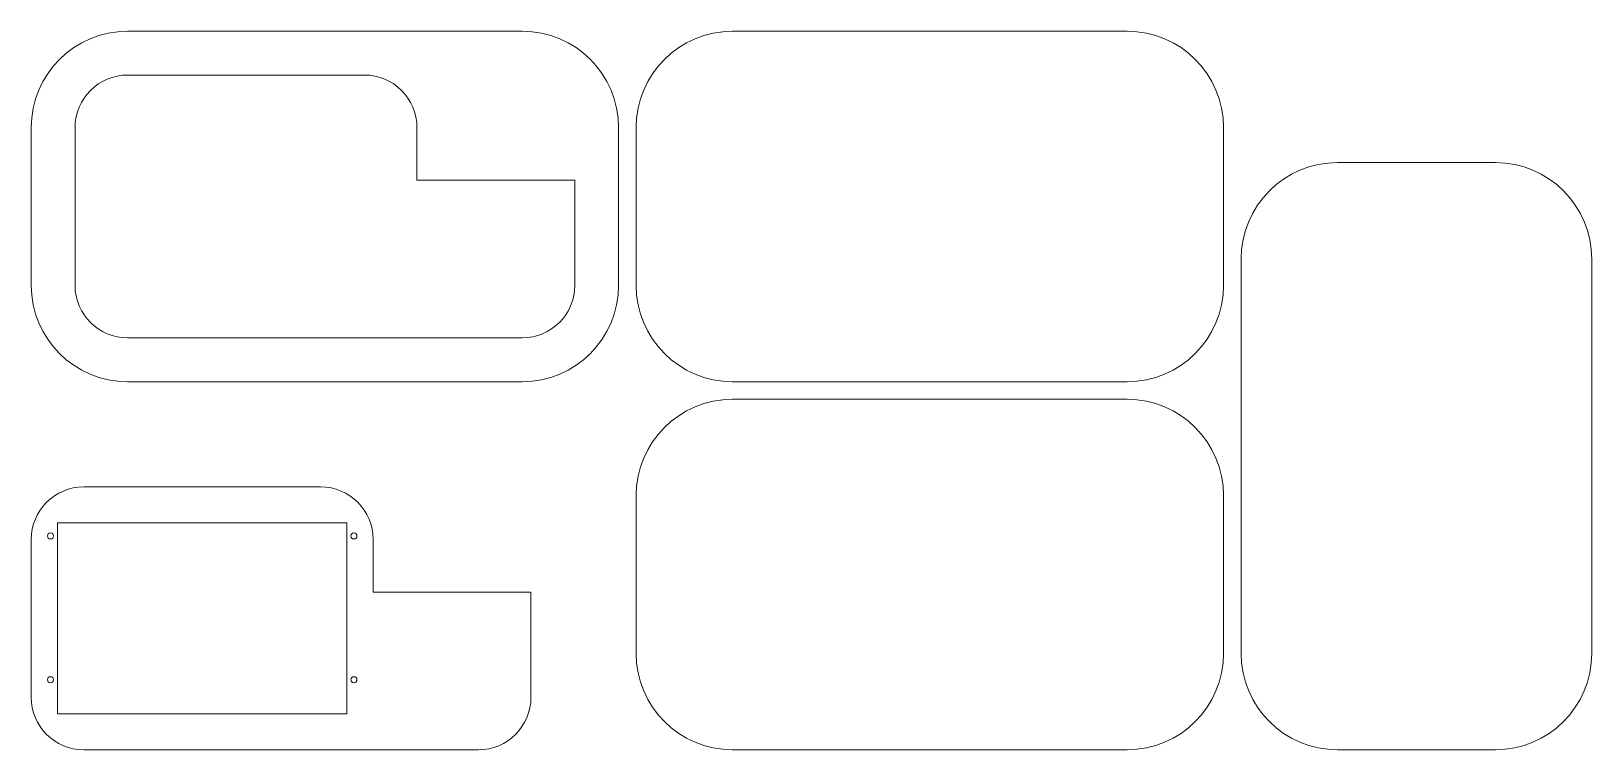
# Model space of a CAD drawing. Header units: millimetres. Extents: x 0 to 890, y 0 to 410.
import ezdxf

# ---------------------------------------------------------------- set-up
doc = ezdxf.new("R2010")
doc.units = ezdxf.units.MM

msp = doc.modelspace()

# ---------------------------------------------------------------- linework, layer by layer
at = {"color": 7, "linetype": 'Continuous', "lineweight": 15}
for p, q in [((280, 410), (55, 410)), ((625, 410), (400, 410)), ((190, 385), (55, 385)), ((0, 355), (0, 265)), ((25, 355), (25, 265)), ((220, 325), (220, 355)), ((335, 265), (335, 355)), ((345, 355), (345, 265)), ((680, 265), (680, 355)), ((835, 335), (745, 335)), ((310, 325), (220, 325)), ((310, 265), (310, 325)), ((690, 280), (690, 55)), ((890, 55), (890, 280)), ((55, 235), (280, 235)), ((55, 210), (280, 210)), ((400, 210), (625, 210)), ((625, 200), (400, 200)), ((165, 150), (30, 150)), ((345, 145), (345, 55)), ((680, 55), (680, 145)), ((180, 129.5), (15, 129.5)), ((15, 129.5), (15, 20.5)), ((180, 20.5), (180, 129.5)), ((0, 120), (0, 30)), ((195, 90), (195, 120)), ((285, 90), (195, 90)), ((285, 30), (285, 90)), ((15, 20.5), (180, 20.5)), ((30, 0), (255, 0)), ((400, 0), (625, 0)), ((745, 0), (835, 0))]:
    msp.add_line(p, q, dxfattribs=at)
for centre in [(11, 122.05), (184, 122.05), (11, 39.95), (184, 39.95)]:
    msp.add_circle(centre, 1.75, dxfattribs=at)
for centre, radius, start, end in [((55, 355), 55, 90, 180), ((280, 355), 55, 0, 90), ((400, 355), 55, 90, 180), ((625, 355), 55, 0, 90), ((55, 355), 30, 90, 180), ((190, 355), 30, 0, 90), ((745, 280), 55, 90, 180), ((835, 280), 55, 0, 90), ((55, 265), 55, 180, 270), ((55, 265), 30, 180, 270), ((280, 265), 30, 270, 0), ((280, 265), 55, 270, 0), ((400, 265), 55, 180, 270), ((625, 265), 55, 270, 0), ((400, 145), 55, 90, 180), ((625, 145), 55, 0, 90), ((30, 120), 30, 90, 180), ((165, 120), 30, 0, 90), ((400, 55), 55, 180, 270), ((625, 55), 55, 270, 0), ((745, 55), 55, 180, 270), ((835, 55), 55, 270, 0), ((30, 30), 30, 180, 270), ((255, 30), 30, 270, 0)]:
    msp.add_arc(centre, radius, start, end, dxfattribs=at)

doc.saveas('drawing.dxf')
